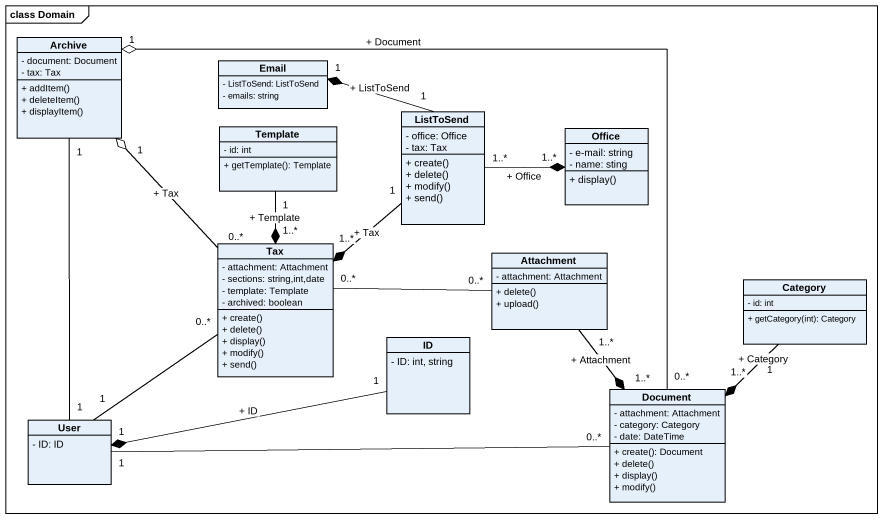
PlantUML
@startuml
mainframe class Domain
hide circle
hide empty members
skinparam classAttributeIconSize 0
class Archive {
  - document: Document
  - tax: Tax
  + addItem()
  + deleteItem()
  + displayItem()
}
class Email {
  - ListToSend: ListToSend
  - emails: string
}
class ListToSend {
  - office: Office
  - tax: Tax
  + create()
  + delete()
  + modify()
  + send()
}
class Template {
  - id: int
  + getTemplate(): Template
}
class Office {
  - e-mail: string
  - name: sting
  + display()
}
class Tax {
  - attachment: Attachment
  - sections: string,int,date
  - template: Template
  - archived: boolean
  + create()
  + delete()
  + display()
  + modify()
  + send()
}
class Attachment {
  - attachment: Attachment
  + delete()
  + upload()
}
class Category {
  - id: int
  + getCategory(int): Category
}
class ID {
  - ID: int, string
}
class Document {
  - attachment: Attachment
  - category: Category
  - date: DateTime
  + create(): Document
  + delete()
  + display()
  + modify()
}
class User {
  - ID: ID
}
ListToSend "1" -left-* "1" Email : + ListToSend
ListToSend "1..*" -right-* "1..*" Office : + Office
ListToSend "1" --* "1..*" Tax : + Tax
Template "1" --* "1..*" Tax : + Template
Tax "0..*" -up-o "1" Archive : + Tax
Tax "0..*" -- "1" User
Attachment "0..*" -left- "0..*" Tax
Attachment "1..*" --* "1..*" Document : + Attachment
Category "1" --* "1..*" Document : + Category
ID "1" -left-* "1" User : + ID
Document "0..*" -left-o "1" Archive : + Document
User "1" -up- "1" Archive
User "1" -right- "0..*" Document
@enduml
